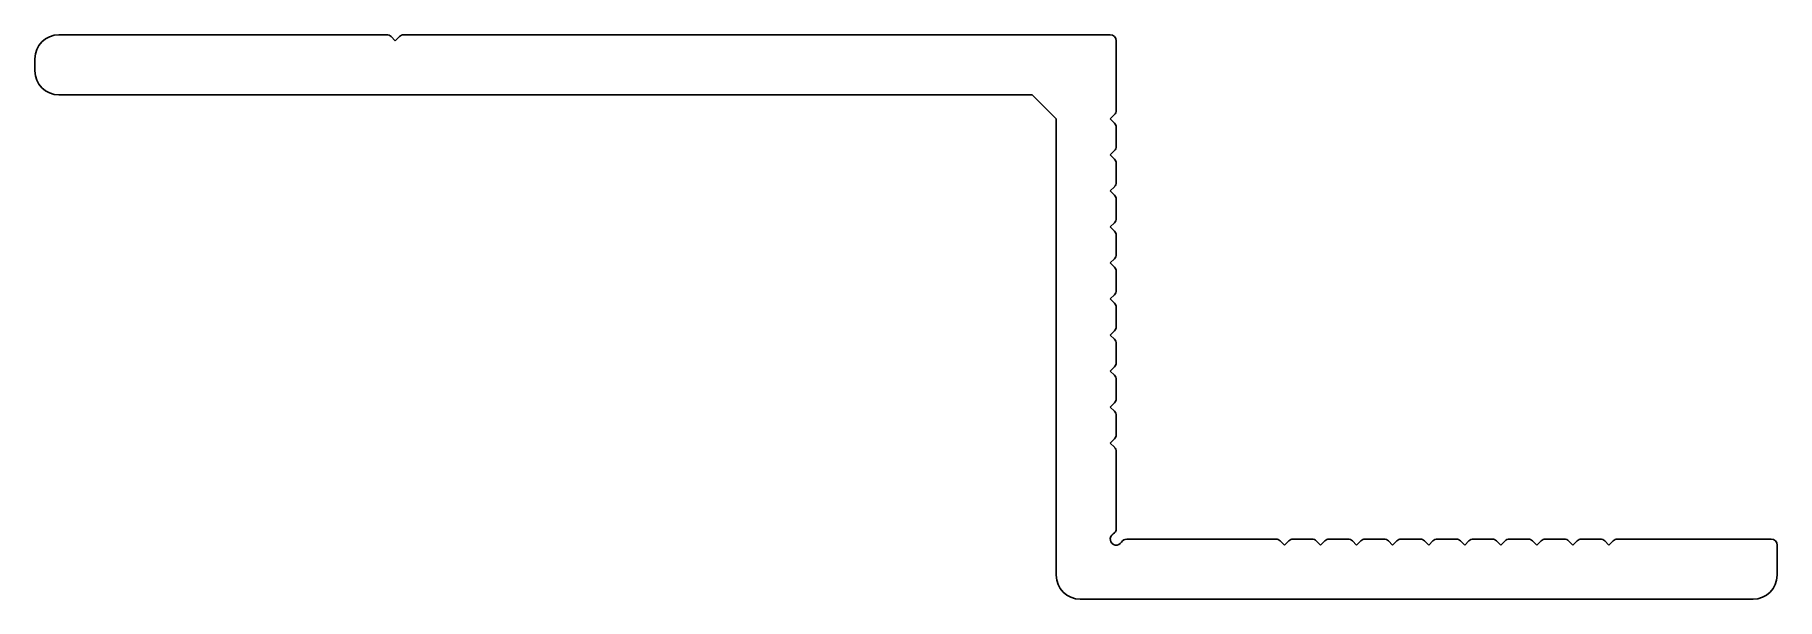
# Model space of a CAD drawing. Extents: x 3546.8 to 3619.3, y 1338.7 to 1362.2.
import ezdxf

# ---------------------------------------------------------------- set-up
doc = ezdxf.new("R2010")
doc.units = 0
doc.layers.get('0').update_dxf_attribs({"linetype": 'CONTINUOUS'})

msp = doc.modelspace()

# ---------------------------------------------------------------- linework, layer by layer
for p, q in [((3561.483, 1362.244), (3547.837, 1362.244)), ((3561.837, 1361.994), (3561.66, 1362.171)), ((3562.014, 1362.171), (3561.837, 1361.994)), ((3591.587, 1362.244), (3562.191, 1362.244)), ((3591.837, 1359.098), (3591.837, 1361.994)), ((3546.837, 1361.244), (3546.837, 1360.744)), ((3547.837, 1359.744), (3588.337, 1359.744)), ((3588.337, 1359.744), (3589.337, 1358.744)), ((3589.337, 1358.744), (3589.337, 1339.744)), ((3591.587, 1358.744), (3591.764, 1358.921)), ((3591.764, 1358.567), (3591.587, 1358.744)), ((3591.837, 1357.598), (3591.837, 1358.39)), ((3591.587, 1357.244), (3591.764, 1357.421)), ((3591.764, 1357.067), (3591.587, 1357.244)), ((3591.837, 1356.098), (3591.837, 1356.89)), ((3591.587, 1355.744), (3591.764, 1355.921)), ((3591.764, 1355.567), (3591.587, 1355.744)), ((3591.837, 1354.598), (3591.837, 1355.39)), ((3591.587, 1354.244), (3591.764, 1354.421)), ((3591.764, 1354.067), (3591.587, 1354.244)), ((3591.837, 1353.098), (3591.837, 1353.89)), ((3591.587, 1352.744), (3591.764, 1352.921)), ((3591.764, 1352.567), (3591.587, 1352.744)), ((3591.837, 1351.598), (3591.837, 1352.39)), ((3591.587, 1351.244), (3591.764, 1351.421)), ((3591.764, 1351.067), (3591.587, 1351.244)), ((3591.837, 1350.098), (3591.837, 1350.89)), ((3591.587, 1349.744), (3591.764, 1349.921)), ((3591.764, 1349.567), (3591.587, 1349.744)), ((3591.837, 1348.598), (3591.837, 1349.39)), ((3591.587, 1348.244), (3591.764, 1348.421)), ((3591.764, 1348.067), (3591.587, 1348.244)), ((3591.837, 1347.098), (3591.837, 1347.89)), ((3591.587, 1346.744), (3591.764, 1346.921)), ((3591.764, 1346.567), (3591.587, 1346.744)), ((3591.837, 1345.598), (3591.837, 1346.39)), ((3591.587, 1345.244), (3591.764, 1345.421)), ((3591.764, 1345.067), (3591.587, 1345.244)), ((3591.837, 1341.677), (3591.837, 1344.89)), ((3598.483, 1341.244), (3592.27, 1341.244)), ((3598.837, 1340.994), (3598.66, 1341.171)), ((3599.014, 1341.171), (3598.837, 1340.994)), ((3599.983, 1341.244), (3599.191, 1341.244)), ((3600.337, 1340.994), (3600.16, 1341.171)), ((3600.514, 1341.171), (3600.337, 1340.994)), ((3601.483, 1341.244), (3600.691, 1341.244)), ((3601.837, 1340.994), (3601.66, 1341.171)), ((3602.014, 1341.171), (3601.837, 1340.994)), ((3602.983, 1341.244), (3602.191, 1341.244)), ((3603.337, 1340.994), (3603.16, 1341.171)), ((3603.514, 1341.171), (3603.337, 1340.994)), ((3604.483, 1341.244), (3603.691, 1341.244)), ((3604.837, 1340.994), (3604.66, 1341.171)), ((3605.014, 1341.171), (3604.837, 1340.994)), ((3605.983, 1341.244), (3605.191, 1341.244)), ((3606.337, 1340.994), (3606.16, 1341.171)), ((3606.514, 1341.171), (3606.337, 1340.994)), ((3607.483, 1341.244), (3606.691, 1341.244)), ((3607.837, 1340.994), (3607.66, 1341.171)), ((3608.014, 1341.171), (3607.837, 1340.994)), ((3608.983, 1341.244), (3608.191, 1341.244)), ((3609.337, 1340.994), (3609.16, 1341.171)), ((3609.514, 1341.171), (3609.337, 1340.994)), ((3610.483, 1341.244), (3609.691, 1341.244)), ((3610.837, 1340.994), (3610.66, 1341.171)), ((3611.014, 1341.171), (3610.837, 1340.994)), ((3611.983, 1341.244), (3611.191, 1341.244)), ((3612.337, 1340.994), (3612.16, 1341.171)), ((3612.514, 1341.171), (3612.337, 1340.994)), ((3619.087, 1341.244), (3612.691, 1341.244)), ((3619.337, 1339.744), (3619.337, 1340.994)), ((3590.337, 1338.744), (3618.337, 1338.744))]:
    msp.add_line(p, q)
for centre, radius, start, end in [((3547.837, 1361.244), 1, 90, 180), ((3561.483, 1361.994), 0.25, 45, 90), ((3562.191, 1361.994), 0.25, 90, 135), ((3591.587, 1361.994), 0.25, 0, 90), ((3547.837, 1360.744), 1, 180, 270), ((3591.587, 1359.098), 0.25, 315, 360), ((3591.587, 1358.39), 0.25, 0, 45), ((3591.587, 1357.598), 0.25, 315, 360), ((3591.587, 1356.89), 0.25, 0, 45), ((3591.587, 1356.098), 0.25, 315, 360), ((3591.587, 1355.39), 0.25, 0, 45), ((3591.587, 1354.598), 0.25, 315, 360), ((3591.587, 1353.89), 0.25, 0, 45), ((3591.587, 1353.098), 0.25, 315, 360), ((3591.587, 1352.39), 0.25, 0, 45), ((3591.587, 1351.598), 0.25, 315, 360), ((3591.587, 1350.89), 0.25, 0, 45), ((3591.587, 1350.098), 0.25, 315, 360), ((3591.587, 1349.39), 0.25, 0, 45), ((3591.587, 1348.598), 0.25, 315, 360), ((3591.587, 1347.89), 0.25, 0, 45), ((3591.587, 1347.098), 0.25, 315, 360), ((3591.587, 1346.39), 0.25, 0, 45), ((3591.587, 1345.598), 0.25, 315, 360), ((3591.587, 1344.89), 0.25, 0, 45), ((3591.837, 1341.244), 0.25, 120, 330), ((3591.587, 1341.677), 0.25, 300, 360), ((3592.27, 1340.994), 0.25, 90, 150), ((3598.483, 1340.994), 0.25, 45, 90), ((3599.191, 1340.994), 0.25, 90, 135), ((3599.983, 1340.994), 0.25, 45, 90), ((3600.691, 1340.994), 0.25, 90, 135), ((3601.483, 1340.994), 0.25, 45, 90), ((3602.191, 1340.994), 0.25, 90, 135), ((3602.983, 1340.994), 0.25, 45, 90), ((3603.691, 1340.994), 0.25, 90, 135), ((3604.483, 1340.994), 0.25, 45, 90), ((3605.191, 1340.994), 0.25, 90, 135), ((3605.983, 1340.994), 0.25, 45, 90), ((3606.691, 1340.994), 0.25, 90, 135), ((3607.483, 1340.994), 0.25, 45, 90), ((3608.191, 1340.994), 0.25, 90, 135), ((3608.983, 1340.994), 0.25, 45, 90), ((3609.691, 1340.994), 0.25, 90, 135), ((3610.483, 1340.994), 0.25, 45, 90), ((3611.191, 1340.994), 0.25, 90, 135), ((3611.983, 1340.994), 0.25, 45, 90), ((3612.691, 1340.994), 0.25, 90, 135), ((3619.087, 1340.994), 0.25, 0, 90), ((3590.337, 1339.744), 1, 180, 270), ((3618.337, 1339.744), 1, 270, 0)]:
    msp.add_arc(centre, radius, start, end)

doc.saveas('drawing.dxf')
